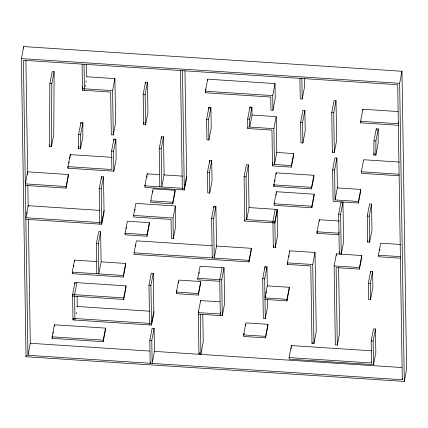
<?xml version="1.0" encoding="UTF-8"?>
<svg xmlns="http://www.w3.org/2000/svg" width="428" height="428" viewBox="0 0 428 428"><rect width="100%" height="100%" fill="white"/><g stroke="black" fill="none" stroke-linecap="round" stroke-linejoin="round"><path stroke-width="0.64" d="M49.471 146.697L49.846 83.706L52.163 71.674L54.131 71.631L53.757 134.627L51.44 146.66L49.471 146.697L49.835 144.798M51.44 146.66L51.815 83.663L54.131 71.631M78.613 134.59L78.533 148.789L80.501 148.896L82.818 136.864L82.904 122.67L80.935 122.558L78.613 134.59L80.582 134.702L82.904 122.67M80.501 148.896L80.582 134.702M80.924 123.853L80.935 122.558M373.874 155.043L373.96 140.844L376.276 128.812L378.245 128.924L378.159 143.118L375.843 155.15L373.874 155.043L374.238 153.144M375.843 155.15L375.928 140.956L378.245 128.924M376.265 130.107L376.276 128.812M21.4 58.604L23.717 46.572L401.978 71.267L406.6 369.396L404.283 381.428L26.022 356.733L21.4 58.604L399.661 83.299L401.978 71.267M25.701 183.537L25.948 182.269M27.408 174.672L27.654 173.404M26.959 213.583L27.199 212.315M26.022 356.733L26.269 355.465M402.534 378.48L402.288 379.748L27.97 355.304L30.286 343.272L28.36 219.125M82.834 86.761L82.465 88.66L112.601 90.629L114.918 78.597L86.75 76.756M114.918 78.597L115.603 122.911L113.286 134.943L111.317 134.815L110.654 92.052L82.492 90.212L82.855 88.312M67.934 166.647L111.858 169.515L111.569 151.111L113.885 139.079L115.86 139.207L116.165 159.163L113.848 171.195L67.956 168.199L67.934 166.647L70.251 154.615L112.173 157.349M67.956 168.199L68.32 166.299M68.929 163.132L69.176 161.864M69.785 158.697L70.032 157.434M85.193 86.542L85.434 85.274M86.044 82.106L86.29 80.844M66.04 186.544L68.357 174.512L27.627 171.853L25.311 183.885L66.04 186.544L66.062 188.095L25.338 185.436M66.062 188.095L68.378 176.063L68.357 174.512M78.65 148.152L79.019 146.253M52.104 336.815L54.42 324.782L105.513 328.115L105.539 329.672L103.223 341.705L52.125 338.366L52.104 336.815L103.196 340.148L105.513 328.115M52.125 338.366L52.489 336.467M53.099 333.3L53.345 332.032M96.814 273.749L96.348 243.671L98.665 231.639L100.633 231.767L98.317 243.799L98.782 273.877L101.099 261.845L125.666 263.45L125.688 265.002L123.371 277.034L72.273 273.695L72.252 272.144L74.568 260.112L97.129 261.588M72.273 273.695L72.519 272.433M73.616 266.73L73.862 265.467M149.586 324.927L148.965 285.219L151.287 273.187L153.256 273.315L153.871 313.023L151.555 325.055L72.99 319.925L72.599 294.56L74.916 282.528L126.014 285.861L126.035 287.413L123.719 299.445L72.621 296.112L72.99 294.213M76.885 282.657L74.568 294.689L74.964 320.053M72.99 319.925L73.236 318.657M99.767 224.112L99.216 188.711L101.532 176.678L103.506 176.807L104.052 212.208L101.736 224.24L25.862 219.286M76.184 313.724L76.425 312.456M101.736 224.24L101.185 188.839L103.506 176.807M113.848 171.195L113.538 151.239L115.86 139.207M104.031 210.651L101.714 222.683L25.835 217.729L28.152 205.697L100.034 210.394M143.177 94.24L145.493 82.208L147.462 82.337L147.928 112.414L145.611 124.446L143.642 124.318L143.177 94.24L145.146 94.369L147.462 82.337M143.642 124.318L144.006 122.419M125.046 233.249L127.362 221.217L149.34 222.651L149.367 224.202L147.05 236.235L125.072 234.801L125.046 233.249L147.023 234.683L149.34 222.651M126.287 228.466L126.533 227.204M133.573 215.428L135.89 203.396L175.33 205.97L175.651 226.556L173.335 238.589L171.366 238.46L171.072 219.425L133.6 216.98L133.573 215.428L173.014 218.002L175.33 205.97M134.82 210.646L135.061 209.378M123.371 277.034L123.35 275.482L125.666 263.45M184.96 70.636L186.624 177.93L184.308 189.962L144.867 187.389L144.846 185.832L147.162 173.8L159.649 174.619M145.113 186.121L145.354 184.853M146.82 177.256L147.061 175.988M123.719 299.445L123.692 297.893L126.014 285.861M216.108 246.025L251.322 248.326L251.348 249.877L249.032 261.909L134.082 254.403L134.06 252.852L136.377 240.82L212.122 245.763M135.671 246.17L135.911 244.902M159.81 186.811L159.221 148.693L161.538 136.66L163.507 136.789L164.101 174.908L161.784 186.94L161.19 148.821L163.507 136.789M150.79 200.834L153.112 188.802L175.089 190.241L175.111 191.792L172.794 203.824L150.816 202.391L150.79 200.834L172.773 202.273L175.089 190.241M152.769 192.258L153.01 190.99M151.555 325.055L150.94 285.348L153.256 273.315M153.845 311.472L151.528 323.504L72.969 318.373M150.421 362.018L150.18 363.286L149.821 340.271L152.138 328.239L154.107 328.367L154.465 351.383L152.149 363.415L151.79 340.399L154.107 328.367M186.603 176.379L184.286 188.411L144.846 185.832M205.36 91.212L207.676 79.18L275.022 83.578L275.247 98.247L272.93 110.28L270.961 110.151L270.758 97.033L205.381 92.764L205.36 91.212L272.706 95.61L275.022 83.578M205.381 92.764L205.627 91.501M205.868 90.233L206.114 88.965M206.622 119.268L208.939 107.235L210.908 107.364L211.229 127.956L208.912 139.988L206.943 139.86L206.622 119.268L208.591 119.396L210.908 107.364M176.395 292.11L178.711 280.078L200.689 281.512L200.716 283.063L198.399 295.095L176.422 293.661L176.395 292.11L198.373 293.544L200.689 281.512M176.785 291.762L177.031 290.494M178.492 282.897L178.738 281.629M207.446 172.302L209.763 160.27L211.732 160.398L212.053 180.991L209.736 193.023L207.762 192.894L207.446 172.302L209.415 172.431L211.732 160.398M219.778 281.276L197.8 279.842L197.773 278.286L200.095 266.253L224.042 267.821L224.598 303.682L222.282 315.714L198.33 314.152M199.02 273.508L199.261 272.24M212.486 256.688L212.24 257.956L211.625 218.248L213.941 206.216L215.91 206.344L216.531 246.052L214.209 258.084L213.593 218.376L215.91 206.344M202.802 314.157L203.236 341.956L200.919 353.988L198.95 353.854L198.308 312.595L200.625 300.563L219.939 301.826M198.576 312.884L198.822 311.616M198.95 353.854L199.191 352.592M276.755 152.448L293.672 153.556L293.699 155.107L291.382 167.139L272.513 165.909L271.957 130.091L247.807 128.512L247.657 119.059L249.973 107.027L251.942 107.155L252.065 115.057L249.749 127.089L273.904 128.668L276.221 116.635L252.065 115.057M247.807 128.512L248.047 127.25M249.749 127.089L249.626 119.187L251.942 107.155M222.073 267.693L219.757 279.725L220.313 315.586M222.282 315.714L221.725 279.853L224.042 267.821M277.216 210.972L274.899 223.004L244.768 221.035L244.078 176.721L246.394 164.689L248.363 164.817L249.026 207.58L246.71 219.612L274.872 221.453L277.194 209.42L249.026 207.58M246.71 219.612L246.047 176.85L248.363 164.817M220.655 312.13L220.286 314.034L198.308 312.595M244.768 221.035L245.009 219.767M249.032 261.909L249.005 260.358L251.322 248.326M272.855 162.458L272.492 164.357L291.356 165.588L293.672 153.556M272.513 165.909L272.877 164.01M243.591 334.91L245.907 322.878L267.885 324.317L267.912 325.869L265.595 337.901L243.612 336.467L243.591 334.91L265.569 336.349L267.885 324.317M243.981 334.568L244.222 333.3M245.688 325.697L245.929 324.435M273.802 184.864L276.119 172.832L313.852 175.298L313.874 176.85L311.557 188.882L273.824 186.421L273.802 184.864L311.536 187.33L313.852 175.298M273.824 186.421L274.193 184.516M274.803 181.354L275.044 180.086M274.097 203.755L276.413 191.723L314.141 194.189L314.168 195.74L311.851 207.773L274.118 205.312L274.097 203.755L311.825 206.221L314.141 194.189M274.364 204.044L274.605 202.776M276.071 195.179L276.311 193.911M275.22 209.292L272.904 221.324L273.31 247.416L275.279 247.544L277.595 235.512L277.194 209.42M267.495 299.209L267.607 306.491L265.29 318.523L263.322 318.395L262.706 278.687L265.023 266.655L266.992 266.783L267.291 285.974M265.29 318.523L264.675 278.815L266.992 266.783M273.31 247.416L273.674 245.517M299.921 78.34L300.237 98.932L302.211 99.061L304.527 87.028L304.394 78.394M265.36 297.546L265.606 296.278M266.216 293.11L266.462 291.848M300.6 122.296L302.917 110.264L304.891 110.397L305.207 130.984L302.89 143.016L300.921 142.888L300.6 122.296L302.569 122.429L304.891 110.397M287.407 262.862L289.729 250.829L315.045 252.483L316.271 331.502L313.954 343.534L311.985 343.406L310.787 265.938L287.434 264.413L287.407 262.862L312.729 264.515L315.045 252.483M287.434 264.413L287.798 262.514M288.895 256.816L289.141 255.548M286.953 299.327L289.269 287.295L267.291 285.861L264.975 297.893L286.953 299.327L286.974 300.879L264.996 299.445M286.974 300.879L289.291 288.846L289.269 287.295M331.737 112.623L334.054 100.591L336.023 100.719L336.643 140.427L334.322 152.459L332.353 152.331L331.737 112.623L333.706 112.751L336.023 100.719M289.093 357.605L371.52 362.987L371.178 340.886L373.494 328.854L375.463 328.982L375.832 352.64L373.51 364.672L289.119 359.156L289.093 357.605L291.409 345.573L371.841 350.826M291.067 349.029L291.313 347.761M338.992 234.763L317.014 233.33L316.988 231.778L319.304 219.746L339.286 221.046M332.353 152.331L332.599 151.063M317.014 233.33L317.378 231.43M360.729 189.427L360.75 190.984L358.434 203.016L333.112 201.363L332.626 169.895L334.942 157.862L336.911 157.991L337.376 187.903L335.06 199.935L358.413 201.46L360.729 189.427L337.376 187.903M335.06 199.935L334.594 170.023L336.911 157.991M311.985 343.406L312.231 342.138M338.671 214.134L340.988 202.102L342.956 202.23L343.577 241.938L341.255 253.97L339.286 253.841L338.671 214.134L340.64 214.262L342.956 202.23M339.211 231.944L338.965 233.212L316.988 231.778M398.34 125.302L360.611 122.836L360.585 121.284L362.901 109.252L397.987 111.542M360.611 122.836L360.975 120.937M334.118 265.911L336.435 253.879L361.751 255.532L361.778 257.089L359.461 269.121L336.108 267.596L337.312 345.059L335.343 344.931L334.118 265.911L359.434 267.564L361.751 255.532M339.286 253.841L339.655 251.942M399.126 175.79L361.393 173.324L361.366 171.772L363.688 159.74L399.431 162.073M337.312 345.059L339.629 333.027L338.612 267.527M367.272 216.001L369.589 203.969L371.558 204.097L371.964 230.194L369.648 242.227L367.673 242.098L367.272 216.001L369.241 216.129L371.558 204.097M367.673 242.098L367.92 240.83M398.682 121.846L398.318 123.746L360.585 121.284M368.315 283.336L370.632 271.304L372.601 271.432L372.852 287.691L370.536 299.723L368.567 299.595L368.315 283.336L370.284 283.464L372.601 271.432M400.405 258.196L378.422 256.757L378.4 255.206L380.717 243.174L400.699 244.479M379.641 250.428L379.887 249.16M373.51 364.672L373.146 341.014L375.463 328.982M371.52 362.987L371.761 361.724M49.846 83.706L51.815 83.663M373.96 140.844L375.928 140.956M247.657 119.059L249.626 119.187M159.221 148.693L161.19 148.821M111.569 151.111L113.538 151.239M332.626 169.895L334.594 170.023M361.366 171.772L399.099 174.233M244.078 176.721L246.047 176.85M163.592 174.875L182.66 176.122M99.216 188.711L101.185 188.839M211.625 218.248L213.593 218.376M378.4 255.206L400.378 256.639M96.348 243.671L98.317 243.799M134.06 252.852L249.005 260.358M262.706 278.687L264.675 278.815M197.773 278.286L221.725 279.853M72.252 272.144L123.35 275.482M148.965 285.219L150.94 285.348M72.599 294.56L123.692 297.893M76.617 306.427L149.854 311.21M371.178 340.886L373.146 341.014M149.821 340.271L151.79 340.399M30.286 343.272L149.725 351.072M154.396 351.377L401.935 367.54M399.661 83.299L404.283 381.428M402.288 379.748L397.714 84.728L23.396 60.284L27.97 355.304M370.632 271.304L370.653 272.604M369.241 216.129L369.648 242.227M370.284 283.464L370.536 299.723M362.901 109.252L362.917 110.285M358.413 201.46L358.434 203.016M359.434 267.564L359.461 269.121M340.64 214.262L341.255 253.97M336.435 253.879L336.456 255.436M333.706 112.751L334.322 152.459M319.304 219.746L319.331 221.297M311.536 187.33L311.557 188.882M311.825 206.221L311.851 207.773M312.729 264.515L313.954 343.534M301.89 78.468L302.211 99.061M302.569 122.429L302.89 143.016M291.356 165.588L291.382 167.139M291.409 345.573L291.425 346.61M289.729 250.829L289.745 251.867M276.221 116.635L276.777 152.454L274.46 164.486L273.904 128.668M276.119 172.832L276.14 174.389M276.413 191.723L276.429 192.761M274.872 221.453L275.279 247.544M272.706 95.61L272.93 110.28M265.023 266.655L265.055 268.64M265.569 336.349L265.595 337.901M249.973 107.027L249.995 108.343M213.941 206.216L213.963 207.537M208.939 107.235L208.971 109.231M209.763 160.27L209.795 162.266M208.591 119.396L208.912 139.988M209.415 172.431L209.736 193.023M207.676 79.18L207.698 80.732M200.625 300.563L200.641 301.601M200.304 314.28L200.919 353.988M198.373 293.544L198.399 295.095M182.456 70.668L184.308 189.962M180.488 70.54L182.339 189.834M172.773 202.273L172.794 203.824M173.014 218.002L173.335 238.589M161.538 136.66L161.57 138.635M147.162 173.8L147.179 174.838M145.493 82.208L145.515 83.546M145.146 94.369L145.611 124.446M147.023 234.683L147.05 236.235M113.885 139.079L113.907 140.389M112.601 90.629L113.286 134.943M101.532 176.678L101.564 178.679M103.196 340.148L103.223 341.705M100.633 231.767L101.099 261.845M86.558 63.954L86.756 77.003M84.054 64.243L84.46 90.34M82.085 64.114L82.492 90.212M77.094 296.005L77.259 306.689M74.568 260.112L74.595 261.663M74.916 282.528L74.943 284.08M70.251 154.615L70.272 156.166M54.42 324.782L54.442 326.334M25.899 60.268L27.638 172.404M27.847 185.752L28.168 206.735M23.717 46.572L23.743 48.123"/></g></svg>
